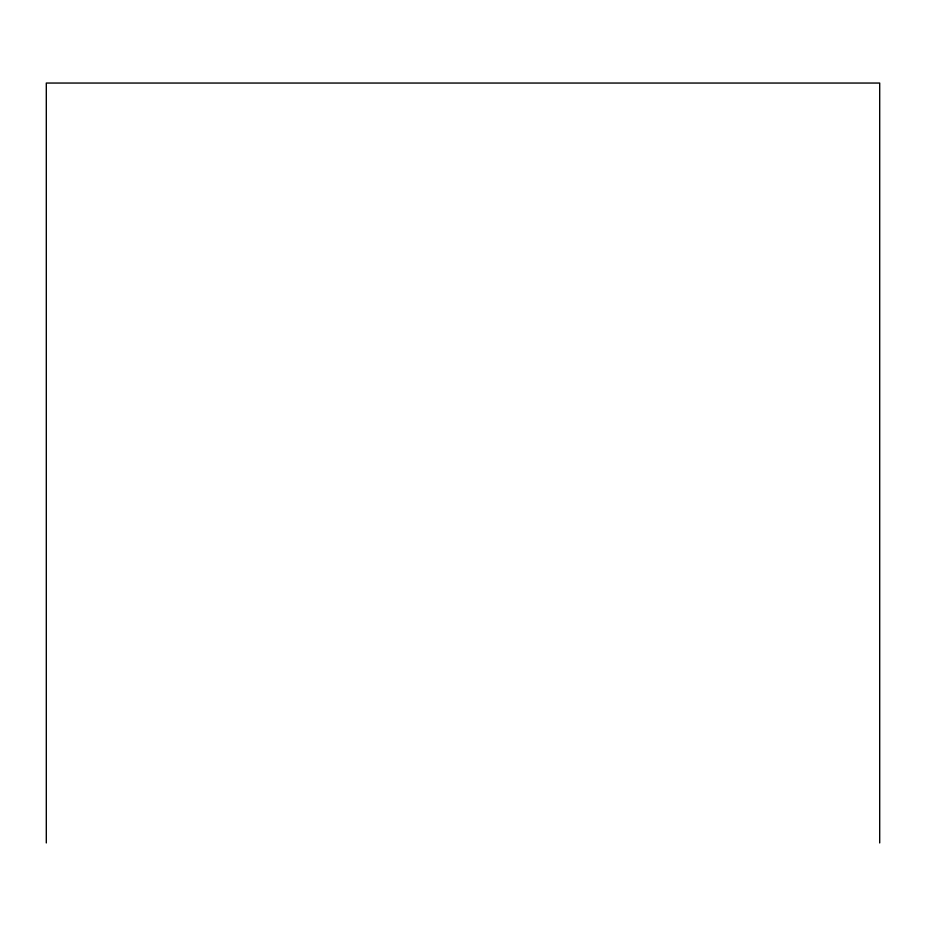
<?xml version="1.0" encoding="UTF-8"?>
<svg xmlns="http://www.w3.org/2000/svg" width="926" height="926" viewBox="0 0 926 926"><rect width="100%" height="100%" fill="white"/><g stroke="black" fill="none" stroke-linecap="round" stroke-linejoin="round"><path stroke-width="1.39" d="M879.7 842.949L879.7 83.051L46.3 83.051L46.3 842.949"/></g></svg>
